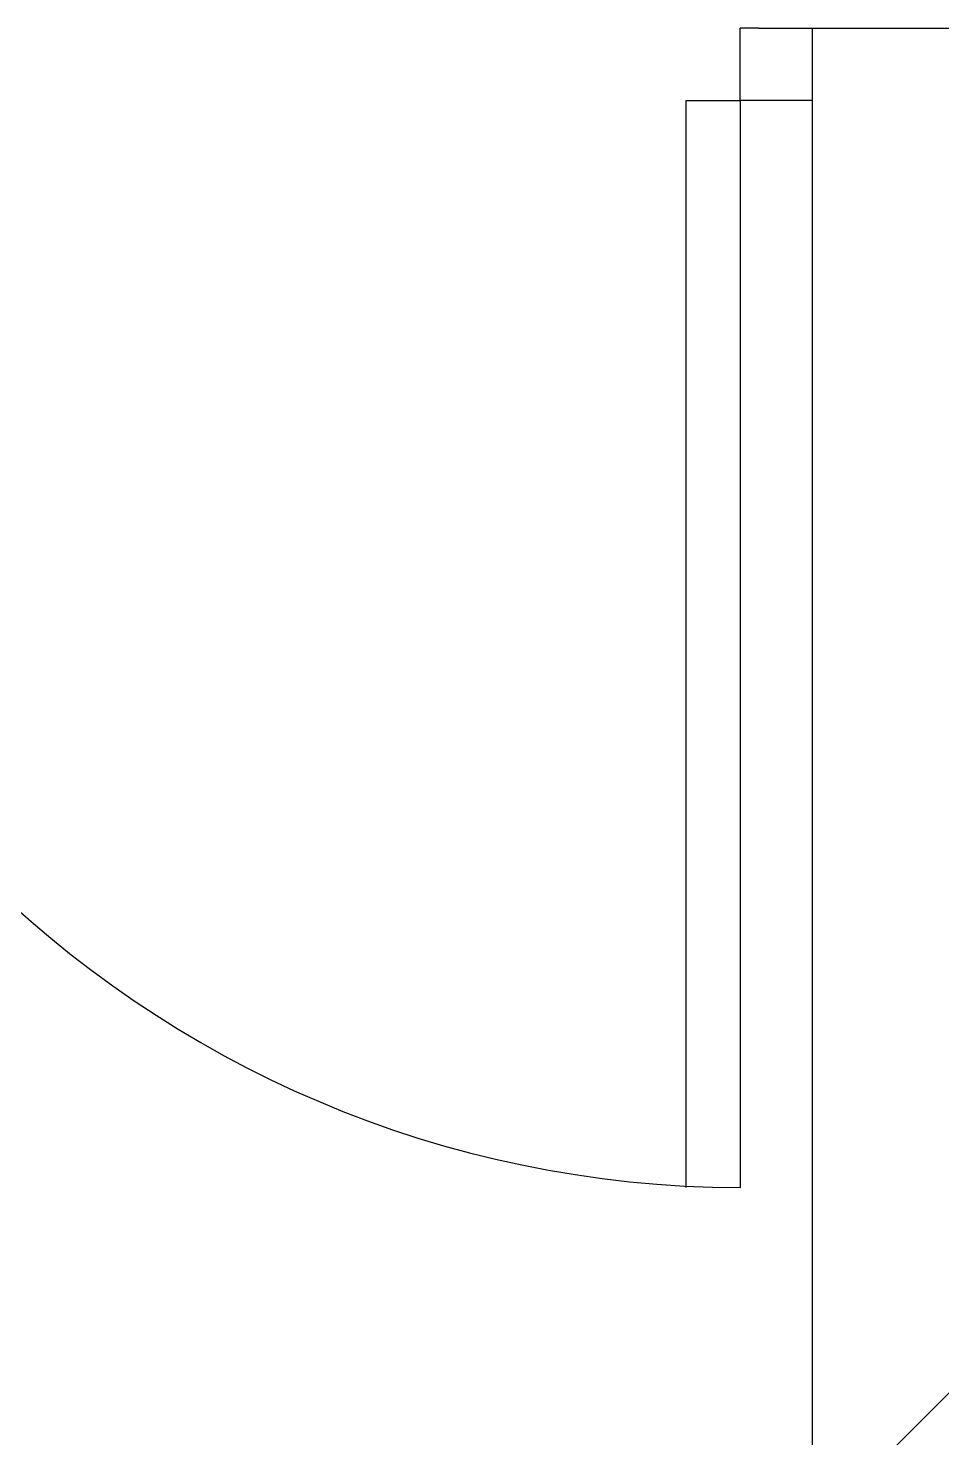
# Model space of a CAD drawing. Header units: inches. Extents: x 542787 to 543192, y 9574025 to 9574373.
# Drawn here: x 542830.267 to 542830.773, y 9574184.855 to 9574185.635 of the extents above; entities that cross this region are included whole.
import ezdxf

# ---------------------------------------------------------------- set-up
doc = ezdxf.new("R2010")
doc.units = ezdxf.units.IN
doc.header["$MEASUREMENT"] = 0
doc.layers.add('I-ARQ', color=8, linetype='Continuous')
doc.layers.add('I-ESGOTO', color=6, linetype='Continuous')

# ---------------------------------------------------------------- blocks, each defined once
blk = doc.blocks.new('*U158')
at = {"color": 2}
blk.add_wipeout([(0.02013, 0.02013), (1.45577, -1.41552), (1.41552, -1.45577), (-0.02013, -0.02013)], dxfattribs=at)
blk.add_line((0.01768, 0.01768), (1.45332, -1.41797))

msp = doc.modelspace()

# ---------------------------------------------------------------- linework, layer by layer
at = {"layer": 'I-ARQ'}
for p, q in [((542830.67148, 9574185.63509), (542830.66148, 9574185.63509)), ((542830.66148, 9574185.59509), (542830.66148, 9574185.63509)), ((542830.67148, 9574185.63509), (542830.70148, 9574185.63509)), ((542830.70148, 9574185.59509), (542830.70148, 9574185.63509)), ((542830.70148, 9574185.63509), (542830.70148, 9574185.63509)), ((542830.70148, 9574184.23509), (542830.70148, 9574185.63509)), ((542830.70148, 9574185.63509), (542834.39648, 9574185.63509)), ((542830.63148, 9574184.99324), (542830.63148, 9574185.59509)), ((542830.63148, 9574185.59509), (542830.66148, 9574185.59509)), ((542830.70148, 9574185.59509), (542830.66148, 9574185.59509)), ((542830.66148, 9574185.59509), (542830.66148, 9574184.99324)), ((542830.70148, 9574185.59509), (542830.70148, 9574185.59509))]:
    msp.add_line(p, q, dxfattribs=at)
msp.add_arc((542830.66307, 9574185.59482), 0.60159, 179.97416, 269.84895, dxfattribs=at)

# ---------------------------------------------------------------- next in the draw order: block references
at = {"layer": 'I-ESGOTO', "xscale": -1}
msp.add_blockref('*U158', (542831.23346, 9574185.30068), dxfattribs=at)

doc.saveas('drawing.dxf')
